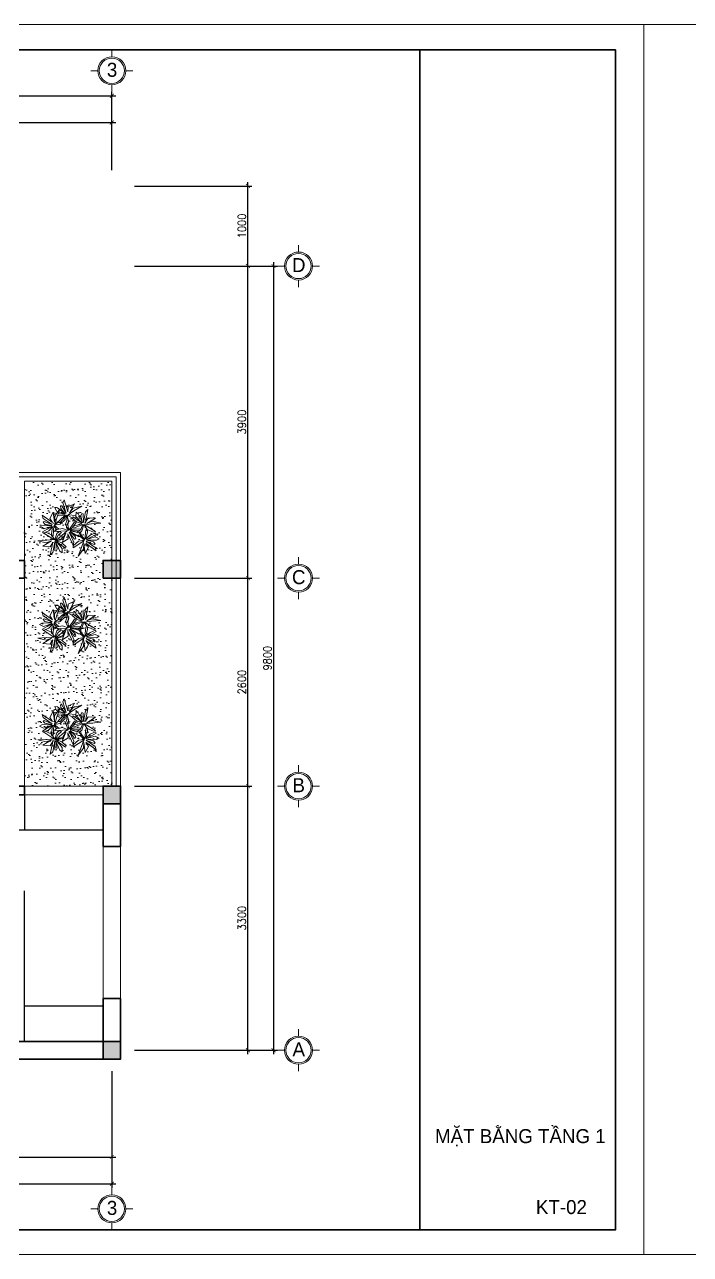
# Model space of a CAD drawing. Header units: millimetres. Extents: x -529782 to -142003, y -492574 to -273331.
# Drawn here: x -449402 to -441084, y -325617 to -310248 of the extents above; entities that cross this region are included whole.
import ezdxf
from ezdxf.enums import TextEntityAlignment as Align

# ---------------------------------------------------------------- set-up
doc = ezdxf.new("R2010")
doc.units = ezdxf.units.MM
doc.header["$LTSCALE"] = 500
doc.header["$MEASUREMENT"] = 0
doc.header["$PDMODE"] = 3
doc.linetypes.add('CENTER', pattern=[2, 1.25, -0.25, 0.25, -0.25])
doc.layers.get('0').update_dxf_attribs({"linetype": 'CONTINUOUS', "lineweight": 13})
doc.layers.get('Defpoints').update_dxf_attribs({"color": 255, "linetype": 'CONTINUOUS', "lineweight": 13})
for name, color, linetype, lineweight in [('1.cat 30', 30, 'CONTINUOUS', 35), ('1.cot', 2, 'CONTINUOUS', 35), ('2.thay 145', 145, 'CONTINUOUS', 18), ('3.manh 08', 8, 'CONTINUOUS', 9), ('4.dim 08', 8, 'CONTINUOUS', 13), ('7.tim 67', 67, 'CENTER', 9), ('9.text \xad white', 7, 'CONTINUOUS', 15), ('CA.dim 08', 251, 'CONTINUOUS', 13), ('garden1', 88, 'CONTINUOUS', 9)]:
    doc.layers.add(name, color=color, linetype=linetype, lineweight=lineweight)
doc.layers.add('NTHT', color=5, linetype='CONTINUOUS')
doc.styles.add('CA.JSC1', font='')
doc.styles.get("Standard").update_dxf_attribs({"font": 'txt.shx', "width": 0.9})
doc.styles.get('CA.JSC1').set_extended_font_data('.VnAvantH')
doc.dimstyles.new('CA 50', dxfattribs={"dimscale": 0, "dimtxt": 100, "dimasz": 50, "dimexe": 50, "dimexo": 0, "dimgap": 25, "dimtad": 1, "dimdec": 0, "dimzin": 0, "dimdsep": 46, "dimtxsty": 'Standard', "dimblk": 'ARCHTICK', "dimcen": 0.09, "dimdle": 50, "dimclrd": 256, "dimclre": 256, "dimclrt": 7, "dimadec": 0, "dimazin": 0, "dimtfac": 1, "dimtdec": 0, "dimtix": 1, "dimtmove": 2, "dimatfit": 3, "dimldrblk": 'DOT', "dimfxl": 1, "dimtolj": 1, "dimtzin": 0, "dimarcsym": 0})

# ---------------------------------------------------------------- blocks, each defined once
blk = doc.blocks.new('_ArchTick')
at = {"color": 1, "linetype": 'ByBlock', "const_width": 0.150000081}
blk.add_lwpolyline([(-0.5000002699998731, -0.5000002699998731), (0.5000002699998731, 0.5000002699998731)], dxfattribs=at)
blk = doc.blocks.new('*D1927')
at = {"layer": '7.tim 67', "linetype": 'Continuous', "lineweight": -2, "transparency": 16777216}
for p, q in [((-454011.9635896764, -323327.6603554946), (-454011.9635896764, -324450.295499949)), ((-448311.9635896764, -323327.6603554946), (-448311.9635896764, -324450.295499949)), ((-454061.9635896764, -324400.295499949), (-448261.9635896764, -324400.295499949))]:
    blk.add_line(p, q, dxfattribs=at)
at = {"layer": 'Defpoints', "color": 0, "linetype": 'Continuous', "transparency": 16777216}
for p in [(-454011.9635896764, -323327.6603554946), (-448311.9635896764, -323327.6603554946), (-448311.9635896764, -324400.295499949)]:
    blk.add_point(p, dxfattribs=at)
at = {"layer": '7.tim 67', "linetype": 'Continuous', "lineweight": -2, "transparency": 16777216, "xscale": 50, "yscale": 50, "zscale": 50, "rotation": 180}
blk.add_blockref('_ArchTick', (-454011.9635896764, -324400.295499949), dxfattribs=at)
at = {"layer": '7.tim 67', "linetype": 'Continuous', "lineweight": -2, "transparency": 16777216, "xscale": 50, "yscale": 50, "zscale": 50}
blk.add_blockref('_ArchTick', (-448311.9635896764, -324400.295499949), dxfattribs=at)
at = {"layer": '7.tim 67', "color": 7, "linetype": 'Continuous', "transparency": 16777216, "insert": (-451161.9635896764, -324325.295499949), "char_height": 100, "attachment_point": 5}
blk.add_mtext('\\A1;5700', dxfattribs=at)
blk = doc.blocks.new('_DOT')
at = {"color": 1, "linetype": 'ByBlock'}
blk.add_line((-0.5, 0), (-1, 0), dxfattribs=at)
at = {"color": 1, "linetype": 'ByBlock', "const_width": 0.5}
blk.add_lwpolyline([(-0.25, 0, 1), (0.25, 0, 1)], format="xyb", close=True, dxfattribs=at)
blk = doc.blocks.new('*D1925')
at = {"layer": 'CA.dim 08', "lineweight": -2, "transparency": 16777216}
for p, q in [((-459211.9635896764, -323327.6603554946), (-459211.9635896764, -324784.9806827737)), ((-448311.9635896764, -323327.6603554946), (-448311.9635896764, -324784.9806827737)), ((-459261.9635896764, -324734.9806827737), (-448261.9635896764, -324734.9806827737))]:
    blk.add_line(p, q, dxfattribs=at)
at = {"layer": 'Defpoints', "color": 0, "transparency": 16777216}
for p in [(-459211.9635896764, -323327.6603554946), (-448311.9635896764, -323327.6603554946), (-448311.9635896764, -324734.9806827737)]:
    blk.add_point(p, dxfattribs=at)
at = {"layer": 'CA.dim 08', "lineweight": -2, "transparency": 16777216, "xscale": 50, "yscale": 50, "zscale": 50, "rotation": 180}
blk.add_blockref('_ArchTick', (-459211.9635896764, -324734.9806827737), dxfattribs=at)
at = {"layer": 'CA.dim 08', "lineweight": -2, "transparency": 16777216, "xscale": 50, "yscale": 50, "zscale": 50}
blk.add_blockref('_ArchTick', (-448311.9635896764, -324734.9806827737), dxfattribs=at)
at = {"layer": 'CA.dim 08', "color": 7, "transparency": 16777216, "insert": (-454261.9635896763, -324659.9806827737), "char_height": 100, "attachment_point": 5}
blk.add_mtext('\\A1;10900', dxfattribs=at)
blk = doc.blocks.new('A$C41BA5761')
at = {"layer": '2.thay 145'}
blk.add_lwpolyline([(839.9994073519047, 524.9998310285737, -3898660.642287513), (839.9994073521084, 525.0001542164828, 1.154242490888426e-06), (839.9994073524431, 524.9999926225864, 1.154242490888426e-06)], format="xyb", dxfattribs=at)
at = {"layer": '3.manh 08'}
for p, q in [((524.9994049160159, 1050.000159478077), (524.9994049160159, 875.0001713204256)), ((174.9994048396911, 525.0001523148676), (-0.000583361616008915, 525.0001523148676)), ((874.9994049923262, 525.0001523148676), (1049.999393193633, 525.0001523148676)), ((524.9994049160159, 0.0001831847475841641), (524.9994049160159, 175.000171342399))]:
    blk.add_line(p, q, dxfattribs=at)
blk.add_arc((524.9994049160159, 525.0001713313977), 349.9999999890093, 359.9999968883953, 359.9999381014106, dxfattribs=at)
blk = doc.blocks.new('*D1916')
at = {"layer": '7.tim 67', "linetype": 'Continuous', "lineweight": -2, "transparency": 16777216}
for p, q in [((-448030.4723331982, -319765.1568369382), (-446561.5287372465, -319765.1568369382)), ((-446611.5287372465, -323115.1568369382), (-446611.5287372465, -319715.1568369382)), ((-448030.4723331982, -323065.1568369382), (-446561.5287372465, -323065.1568369382))]:
    blk.add_line(p, q, dxfattribs=at)
at = {"layer": 'Defpoints', "color": 0, "linetype": 'Continuous', "transparency": 16777216}
for p in [(-448030.4723331982, -319765.1568369382), (-446611.5287372465, -319765.1568369382), (-448030.4723331982, -323065.1568369382)]:
    blk.add_point(p, dxfattribs=at)
at = {"layer": '7.tim 67', "linetype": 'Continuous', "lineweight": -2, "transparency": 16777216, "xscale": 50, "yscale": 50, "zscale": 50}
for p, rotation in [((-446611.5287372465, -319765.1568369382), 90), ((-446611.5287372465, -323065.1568369382), 270)]:
    blk.add_blockref('_ArchTick', p, dxfattribs=dict(at, rotation=rotation))
at = {"layer": '7.tim 67', "color": 7, "linetype": 'Continuous', "transparency": 16777216, "insert": (-446686.5287372464, -321415.1568369383), "char_height": 100, "attachment_point": 5, "rotation": 90}
blk.add_mtext('\\A1;3300', dxfattribs=at)
blk = doc.blocks.new('*D1917')
at = {"layer": '7.tim 67', "linetype": 'Continuous', "lineweight": -2, "transparency": 16777216}
for p, q in [((-448030.4723331982, -317165.1568369383), (-446561.5287372465, -317165.1568369383)), ((-446611.5287372465, -319815.1568369382), (-446611.5287372465, -317115.1568369383)), ((-448030.4723331982, -319765.1568369382), (-446561.5287372465, -319765.1568369382))]:
    blk.add_line(p, q, dxfattribs=at)
at = {"layer": 'Defpoints', "color": 0, "linetype": 'Continuous', "transparency": 16777216}
for p in [(-448030.4723331982, -317165.1568369383), (-446611.5287372465, -317165.1568369383), (-448030.4723331982, -319765.1568369382)]:
    blk.add_point(p, dxfattribs=at)
at = {"layer": '7.tim 67', "linetype": 'Continuous', "lineweight": -2, "transparency": 16777216, "xscale": 50, "yscale": 50, "zscale": 50}
for p, rotation in [((-446611.5287372465, -317165.1568369383), 90), ((-446611.5287372465, -319765.1568369382), 270)]:
    blk.add_blockref('_ArchTick', p, dxfattribs=dict(at, rotation=rotation))
at = {"layer": '7.tim 67', "color": 7, "linetype": 'Continuous', "transparency": 16777216, "insert": (-446686.5287372464, -318465.1568369383), "char_height": 100, "attachment_point": 5, "rotation": 90}
blk.add_mtext('\\A1;2600', dxfattribs=at)
blk = doc.blocks.new('*D1918')
at = {"layer": '7.tim 67', "linetype": 'Continuous', "lineweight": -2, "transparency": 16777216}
for p, q in [((-446611.5287372465, -317215.1568369383), (-446611.5287372465, -313215.1568369382)), ((-448030.4723331982, -313265.1568369382), (-446561.5287372465, -313265.1568369382)), ((-448030.4723331982, -317165.1568369383), (-446561.5287372465, -317165.1568369383))]:
    blk.add_line(p, q, dxfattribs=at)
at = {"layer": 'Defpoints', "color": 0, "linetype": 'Continuous', "transparency": 16777216}
for p in [(-448030.4723331982, -313265.1568369382), (-446611.5287372465, -313265.1568369382), (-448030.4723331982, -317165.1568369383)]:
    blk.add_point(p, dxfattribs=at)
at = {"layer": '7.tim 67', "linetype": 'Continuous', "lineweight": -2, "transparency": 16777216, "xscale": 50, "yscale": 50, "zscale": 50}
for p, rotation in [((-446611.5287372465, -313265.1568369382), 90), ((-446611.5287372465, -317165.1568369383), 270)]:
    blk.add_blockref('_ArchTick', p, dxfattribs=dict(at, rotation=rotation))
at = {"layer": '7.tim 67', "color": 7, "linetype": 'Continuous', "transparency": 16777216, "insert": (-446686.5287372464, -315215.1568369383), "char_height": 100, "attachment_point": 5, "rotation": 90}
blk.add_mtext('\\A1;3900', dxfattribs=at)
blk = doc.blocks.new('*D1919')
at = {"layer": '7.tim 67', "linetype": 'Continuous', "lineweight": -2, "transparency": 16777216}
for p, q in [((-448030.4723331982, -312265.1568369382), (-446561.5287372465, -312265.1568369382)), ((-446611.5287372465, -313315.1568369382), (-446611.5287372465, -312215.1568369382)), ((-448030.4723331982, -313265.1568369382), (-446561.5287372465, -313265.1568369382))]:
    blk.add_line(p, q, dxfattribs=at)
at = {"layer": 'Defpoints', "color": 0, "linetype": 'Continuous', "transparency": 16777216}
for p in [(-448030.4723331982, -312265.1568369382), (-446611.5287372465, -312265.1568369382), (-448030.4723331982, -313265.1568369382)]:
    blk.add_point(p, dxfattribs=at)
at = {"layer": '7.tim 67', "linetype": 'Continuous', "lineweight": -2, "transparency": 16777216, "xscale": 50, "yscale": 50, "zscale": 50}
for p, rotation in [((-446611.5287372465, -312265.1568369382), 90), ((-446611.5287372465, -313265.1568369382), 270)]:
    blk.add_blockref('_ArchTick', p, dxfattribs=dict(at, rotation=rotation))
at = {"layer": '7.tim 67', "color": 7, "linetype": 'Continuous', "transparency": 16777216, "insert": (-446686.5287372464, -312765.1568369383), "char_height": 100, "attachment_point": 5, "rotation": 90}
blk.add_mtext('\\A1;1000', dxfattribs=at)
blk = doc.blocks.new('*D1920')
at = {"layer": 'CA.dim 08', "lineweight": -2, "transparency": 16777216}
for p, q in [((-446292.1934527561, -313215.1568369382), (-446292.1934527561, -323115.1568369382)), ((-448030.4723331982, -313265.1568369382), (-446242.1934527561, -313265.1568369382)), ((-448030.4723331982, -323065.1568369382), (-446242.1934527561, -323065.1568369382))]:
    blk.add_line(p, q, dxfattribs=at)
at = {"layer": 'Defpoints', "color": 0, "transparency": 16777216}
for p in [(-448030.4723331982, -313265.1568369382), (-448030.4723331982, -323065.1568369382), (-446292.1934527561, -323065.1568369382)]:
    blk.add_point(p, dxfattribs=at)
at = {"layer": 'CA.dim 08', "lineweight": -2, "transparency": 16777216, "xscale": 50, "yscale": 50, "zscale": 50}
for p, rotation in [((-446292.1934527561, -313265.1568369382), 90), ((-446292.1934527561, -323065.1568369382), 270)]:
    blk.add_blockref('_ArchTick', p, dxfattribs=dict(at, rotation=rotation))
at = {"layer": 'CA.dim 08', "color": 7, "transparency": 16777216, "insert": (-446367.193452756, -318165.1568369383), "char_height": 100, "attachment_point": 5, "rotation": 90}
blk.add_mtext('\\A1;9800', dxfattribs=at)
blk = doc.blocks.new('*D1922')
at = {"layer": '7.tim 67', "linetype": 'Continuous', "lineweight": -2, "transparency": 16777216}
for p, q in [((-454061.9635896764, -311471.8101339573), (-448261.9635896764, -311471.8101339573)), ((-454011.9635896764, -312067.0701102325), (-454011.9635896764, -311421.8101339573)), ((-448311.9635896764, -312067.0701102325), (-448311.9635896764, -311421.8101339573))]:
    blk.add_line(p, q, dxfattribs=at)
at = {"layer": 'Defpoints', "color": 0, "linetype": 'Continuous', "transparency": 16777216}
for p in [(-448311.9635896764, -311471.8101339573), (-454011.9635896764, -312067.0701102325), (-448311.9635896764, -312067.0701102325)]:
    blk.add_point(p, dxfattribs=at)
at = {"layer": '7.tim 67', "linetype": 'Continuous', "lineweight": -2, "transparency": 16777216, "xscale": 50, "yscale": 50, "zscale": 50, "rotation": 180}
blk.add_blockref('_ArchTick', (-454011.9635896764, -311471.8101339573), dxfattribs=at)
at = {"layer": '7.tim 67', "linetype": 'Continuous', "lineweight": -2, "transparency": 16777216, "xscale": 50, "yscale": 50, "zscale": 50}
blk.add_blockref('_ArchTick', (-448311.9635896764, -311471.8101339573), dxfattribs=at)
at = {"layer": '7.tim 67', "color": 7, "linetype": 'Continuous', "transparency": 16777216, "insert": (-451161.9635896764, -311396.8101339573), "char_height": 100, "attachment_point": 5}
blk.add_mtext('\\A1;5700', dxfattribs=at)
blk = doc.blocks.new('*D1923')
at = {"layer": 'CA.dim 08', "lineweight": -2, "transparency": 16777216}
for p, q in [((-459261.9635896764, -311137.1249511326), (-448261.9635896764, -311137.1249511326)), ((-459211.9635896764, -311803.8151987735), (-459211.9635896764, -311087.1249511326)), ((-448311.9635896764, -311803.8151987735), (-448311.9635896764, -311087.1249511326))]:
    blk.add_line(p, q, dxfattribs=at)
at = {"layer": 'Defpoints', "color": 0, "transparency": 16777216}
for p in [(-448311.9635896764, -311137.1249511326), (-459211.9635896764, -311803.8151987735), (-448311.9635896764, -311803.8151987735)]:
    blk.add_point(p, dxfattribs=at)
at = {"layer": 'CA.dim 08', "lineweight": -2, "transparency": 16777216, "xscale": 50, "yscale": 50, "zscale": 50, "rotation": 180}
blk.add_blockref('_ArchTick', (-459211.9635896764, -311137.1249511326), dxfattribs=at)
at = {"layer": 'CA.dim 08', "lineweight": -2, "transparency": 16777216, "xscale": 50, "yscale": 50, "zscale": 50}
blk.add_blockref('_ArchTick', (-448311.9635896764, -311137.1249511326), dxfattribs=at)
at = {"layer": 'CA.dim 08', "color": 7, "transparency": 16777216, "insert": (-454261.9635896764, -311212.1249511326), "char_height": 100, "attachment_point": 5}
blk.add_mtext('\\A1;10900', dxfattribs=at)
blk = doc.blocks.new('khung co loan')
at = {"layer": '1.cat 30'}
blk.add_lwpolyline([(1158.281703106128, -14553.47590842255), (1158.281703106128, -303.4759079545038), (20658.28170374641, -303.4759079545038), (20658.28170374641, -14553.47590842255)], close=True, dxfattribs=at)
blk.add_lwpolyline([(18298.08122972515, -303.4759079552605), (18298.08122972515, -14553.47590842255)], dxfattribs=at)
at = {"layer": '3.manh 08'}
blk.add_lwpolyline([(0, -14850.00000048772), (21000.00000000023, -14850.00000048772), (21000.00000000023, -4.877219907939434e-07), (0, -4.877219907939434e-07)], close=True, dxfattribs=at)
blk = doc.blocks.new('LON')
at = {"layer": 'garden1'}
for points in [[(23.24277342360438, 127.7441970680229), (19.07211953650403, 129.2784137483977), (13.46029109584197, 140.7057993440976), (21.68536592649616, 139.6467053774395), (44.87221260308434, 122.0152245208446), (31.44422030907299, 137.8841682459897), (30.72826271171652, 145.3525397363992), (34.96143613308232, 145.5530660055956), (47.49797342567035, 123.3813651075616), (37.86921471059759, 154.0726730237802), (41.09189834709105, 163.5902553942724), (52.06642477742571, 127.4265266922885), (53.01899839319231, 142.269263754788), (72.47093255032814, 151.055171650165), (57.66573878550116, 125.001292138928), (68.37716678383731, 138.0814920699777), (93.35478190221329, 144.9043365646939), (70.553270886252, 130.3718485674908), (53.46545266813337, 118.6452747906005), (76.42569240318699, 117.0629560116358)], [(19.98918023412989, 74.7878463963425), (10.57944507120555, 85.73703142153681), (8.829644571233075, 56.18617319017358), (3.566967436228879, 55.30449900277017), (3.92520145564049, 62.60611008440901), (7.355701882836001, 83.61544902733294), (-4.395831226014707, 71.53341287477815), (-19.99101625333424, 64.25944202225946), (-22.80142645724845, 68.11691405529564), (-8.58389704937872, 76.65834259716212), (5.633632358541945, 85.1997711389995), (-19.85317809413391, 76.85127972140617), (-31.34285499911493, 82.3344434631872), (-24.23409029516188, 86.60515773412772), (4.889705583773321, 87.15605663805036), (-15.48590451451309, 91.27538487495622), (-20.67966256988439, 96.68962953714072), (-17.48346886404761, 99.47249025852943), (6.10206430805556, 89.85626891186985), (-20.48672544564761, 107.9589105819177), (-23.86194541461737, 117.4234736548242), (7.176675619710295, 95.86287282164267), (-1.282104474572407, 108.0965672479651), (8.52696324975841, 127.053152129738), (13.07308159935928, 97.43337481874914), (13.36248728575447, 114.3372963859001), (28.72354708491184, 135.1812476871128), (19.85125251300633, 109.6394290159806), (13.72053981200588, 89.84244879730977), (24.82264763888816, 97.44165948942828)], [(16.26504039290012, 118.2758707034227), (11.15409132592322, 119.4866720618156), (11.34210316254757, 124.2556496827892), (19.86326816684596, 123.1584299454989)], [(39.86209046388103, 107.7359114010178), (44.63541504139721, 111.0031737742684), (44.22208205694187, 105.0241193470283), (29.24680575972889, 90.8205008002551), (11.8193532780133, 87.77596536817146), (25.80952472036006, 76.08331418407033)], [(65.4935783056062, 110.1925414091238), (50.69242575181124, 118.2034765093122), (54.70935602622922, 98.93955418880796), (50.56233008429263, 89.27470572455786), (44.40683900515432, 89.24181842054531), (49.11004201811738, 101.364788742183), (48.4552030351042, 117.3731401221885), (28.75413842697162, 95.27827471625642), (24.0791667243393, 97.85077536337485), (28.88889008817205, 103.3560834531381), (44.61056771957374, 117.7084180525999), (27.89877317473292, 115.5197995176568), (22.35045807223651, 116.8342143894988)], [(24.34672380824486, 122.5811220282776), (27.79225282385596, 122.1374617495021), (44.24240248517162, 120.0192738162004), (25.8119013866235, 126.7991176915966)], [(68.43148713920527, 84.69649789207324), (73.30256113791256, 86.63953272701474), (93.83742629153858, 92.25023403100204), (77.96446267411375, 97.91796320589492), (64.86739540644339, 109.0798302981857), (67.20805979007127, 113.2391314706474), (80.88543634591042, 103.8570467049431), (94.56281290172774, 94.47496193925326), (76.37769883609144, 114.1873043272208), (76.5901445557829, 126.9165080264502), (83.42883283370611, 122.225465643598), (96.03301335316064, 95.9645896217844), (91.31220321246656, 116.2093001313478), (94.07838594667555, 123.1833521157387), (97.93781885951466, 121.4327106357814), (98.99284148713923, 95.98401685288991), (104.4086435689678, 127.6910896255431), (111.6145685041192, 134.6942824565776), (104.9027841395655, 97.50278538206476), (112.5148001941707, 110.2805571590288), (133.8333336512733, 109.2365019693243), (108.7816442834592, 92.79231576812163), (124.2770307168976, 99.55392203283554), (149.6195016399506, 94.24434281083813), (122.7006074056044, 91.69969250069698), (102.1463150208801, 89.048819330681), (134.2406785930871, 69.72376774226723), (128.6306042002834, 67.61497630939994), (109.4882305737265, 75.33321522387268), (99.47664153097867, 89.91928326289053), (94.27328516883426, 70.94141418945219), (86.24905367579049, 64.28773384659144)], [(79.35159543319605, 110.9636529529962), (71.55061607970856, 110.2603269431274)], [(86.23095948502305, 116.3872201127233), (90.84019742417149, 116.0695716982591), (87.92287120217952, 112.8621132027183)], [(85.32901895615214, 71.14120106236078), (76.09531530251843, 71.1316823198722), (59.5093618581086, 71.11458436808607), (85.66216129610257, 65.17270776590158), (92.698366698678, 54.56282682724122), (84.405389976484, 54.55427785136271), (59.14173493456474, 69.05416439996043), (74.50083997212641, 55.04587241112313), (76.17225907983084, 47.73180882331508), (72.00012229390995, 46.98800600033428), (56.71368804285885, 67.3613713553641), (70.21328452587477, 38.16496282971639), (68.2426332960531, 28.31170967503567), (52.70399078182527, 62.76176182033669), (53.67007895524875, 47.91989827017824), (35.51102411733882, 36.70300710576703), (46.8390609512935, 64.4460058890545), (37.90059912035213, 50.09573689865647), (14.00913106402732, 40.11424311697192), (34.75012334257917, 57.46109733612684), (50.18617515182996, 71.28984885397949), (12.79083462741983, 69.03279345740157), (16.21916859039629, 73.94873306631052), (36.36597260986309, 78.4329239409999), (52.87925526771869, 72.08494852660806), (46.90837430640386, 89.25518352024665)], [(54.18532671686989, 101.4526323900936), (55.38424893104093, 101.6147850779234), (52.28079401785362, 88.98723204489215), (54.99097208550666, 73.19637827311817), (71.68379521436873, 97.64355970552424), (76.65103167292546, 95.69428241260175), (72.59003756219317, 89.61561620753491), (58.84677879756055, 73.3588177979982), (75.137776104988, 77.6805691478221), (90.58973054352828, 76.0751703713031)], [(83.20225150570332, 65.7315955615195), (80.68333115295536, 67.00427235224925), (90.39442502491147, 75.65188380339532), (97.10683630068525, 90.19972429142217), (69.5014099183536, 79.51068980504351), (67.07767875578429, 83.09508804083453)], [(110.7220090767005, 74.83575354857021), (110.1650619223801, 68.24487895003404), (105.9956514712831, 47.36961434116529), (118.1660315771151, 59.02963046808145), (134.0080810378786, 65.74899925403588), (136.6806810929338, 61.79479833022924), (122.1707240320611, 53.76016765474924), (107.660766971203, 45.72553697924013), (133.4261873898649, 53.16985875151295), (144.7153117684284, 47.2848412693711), (137.4603332380066, 43.26752593161655), (108.335228426331, 43.74422888974368), (128.5528620904443, 38.90877223869029), (133.5524162177535, 33.3147015805589), (130.2600538663173, 30.64630915313319), (107.0283817919844, 41.08845934510464), (132.9621073145099, 22.05923822276236), (136.0013914903029, 12.48151324765058), (105.7425732956472, 35.1234969386278), (113.7645810883332, 22.59905559483741), (103.2929775031807, 4.000253527090535), (99.79444139954285, 33.76195114552684), (98.90897804468113, 16.87875610882475), (82.82226566342433, -3.410407224408118), (92.58995440026774, 21.8025729393994), (99.41513439599657, 41.37099091392884), (67.7731117503572, 21.31386761835893), (68.39708167437493, 27.27462239724991), (83.86403175922896, 40.94119237923587), (101.388027230314, 43.36912951379782), (88.92091928783339, 54.55893277229916)], [(90.09856202806259, 67.47974021821574), (92.69155798246356, 57.8748789470701), (102.6990814922538, 45.36306048609549), (105.4901156398555, 74.83381128052133), (109.4717382651725, 75.35724317126733)], [(39.53948885821592, 46.5689436349785), (19.26317336094507, 41.7905992307642), (34.92634690443811, 35.56652319121349), (47.62156132869131, 23.94963984316564), (45.13564591926843, 19.87548709967814), (31.79770654860476, 29.73416436105617), (18.459767177912, 39.59284162241966), (35.93826863637514, 19.25133718526922), (35.27696865789767, 6.537547728992649), (28.6079989725622, 11.46688635967439), (16.93793918812298, 38.15599800895143), (20.94173719542596, 17.7573717435298), (17.93128588803665, 10.88522863341495), (14.13600342963036, 12.77091128456232), (13.97926758488757, 38.24098238526494), (7.448458712249703, 6.744666545637301), (0, 0), (8.019432190259977, 36.93161533625971), (-0.03854679626238067, 24.4302868207451), (-21.30698858902178, 26.22564297146164), (4.309134108152648, 41.77596959064249), (-11.4151066555205, 35.56512645898329), (-36.55452776699531, 41.76528534237877), (-9.562628676518216, 43.35886480056797), (11.07237568582059, 45.28309424797771), (-18.86887086908246, 64.78283772440045)], [(-13.67129498601571, 67.20711261508404), (4.218807607729104, 59.24912892497377), (13.70968481581804, 44.31900682834384), (19.57919371005119, 63.10153321168036), (27.90675546560669, 69.52483728411607), (33.29956277411839, 66.5568781648617), (23.28949179214396, 58.25717895731214), (16.0681236607852, 43.95515216696367), (20.39951144152292, 45.45887635942199)], [(23.35560674373119, 66.01439653597481), (22.24939765490853, 69.60368010867387)], [(28.31885316714761, 69.970011772617), (28.53195879523264, 69.18075342994416)], [(39.04420320915233, 51.93173805894912), (42.17271423525381, 53.01786055695266)]]:
    blk.add_lwpolyline(points, dxfattribs=at)

msp = doc.modelspace()

# ---------------------------------------------------------------- hatches: boundary and pattern name
at = {"layer": '1.cot'}
for points in [[(-448201.9635896762, -316945.1568369383), (-448421.9635896762, -316945.1568369383), (-448421.9635896762, -317165.1568369383), (-448201.9635896762, -317165.1568369383)], [(-448201.9635896764, -319765.1568369382), (-448421.9635896764, -319765.1568369382), (-448421.9635896764, -319985.1568369382), (-448201.9635896764, -319985.1568369382)], [(-448201.9635896764, -322955.1568369382), (-448421.9635896764, -322955.1568369382), (-448421.9635896764, -323175.1568369382), (-448201.9635896764, -323175.1568369382)]]:
    msp.add_hatch(color=256, dxfattribs=at).paths.add_polyline_path(points)
at = {"layer": 'CA.dim 08'}
h = msp.add_hatch(dxfattribs=at)
h.set_pattern_fill('AR-SAND', color=256, scale=75, style=0)
h.set_pattern_definition([(37.50000000000001, (-145523.5924993914, 0), (-4.724501858220612, 144.5117826759869), [0, -114, 0, -127.5, 0, -121.875]), (7.499999999999999, (-145523.5924993914, 0), (132.7332528950795, 211.6609548922305), [0, -61.49999999999999, 0, -102.75, 0, -39.375]), (327.5, (-145615.8424993914, 0), (233.5606396313621, 0.4244290152723373), [0, -37.5, 0, -135, 0, -176.25]), (317.5, (-145615.8424993914, 0), (225.459495342922, 65.82566737006869), [0, -18.75, 0, -88.5, 0, -101.25])])
h.paths.add_polyline_path([(-448311.9635896764, -317165.1568369383), (-448421.9635896762, -317165.1568369383), (-448421.9635896762, -316945.1568369383), (-448311.9635896764, -316945.1568369383), (-448311.9635896764, -315955.1568369382), (-449401.9635896764, -315955.1568369382), (-449401.9635896764, -316945.1568369382), (-449401.9635896763, -317165.1568369382), (-449401.9635896762, -319765.1568369382), (-448421.9635896764, -319765.1568369382), (-448311.9635896764, -319765.1568369382)])

# ---------------------------------------------------------------- linework, layer by layer
at = {"layer": '1.cat 30'}
for p, q in [((-449401.9635896764, -319875.1568369382), (-449401.9635896764, -319765.1568369382)), ((-448201.9635896763, -320520.1568369382), (-448421.9635896764, -320520.1568369382)), ((-448201.9635896763, -322420.1568369382), (-448421.9635896764, -322420.1568369382))]:
    msp.add_line(p, q, dxfattribs=at)
for points in [[(-457156.9635896764, -313155.1568369382), (-458211.9635896763, -313155.1568369382), (-458211.9635896763, -313155.1568369382), (-459321.9635896764, -313155.1568369382), (-459321.9635896764, -323175.1568369382), (-448201.9635896764, -323175.1568369382), (-448201.9635896764, -322420.1568369382)], [(-449401.9635896764, -316945.1568369382), (-450401.9635896764, -316945.1568369382)], [(-449401.9635896764, -316945.1568369382), (-449401.9635896763, -317165.1568369382), (-450401.9635896764, -317165.1568369382)], [(-449401.9635896764, -319765.1568369382), (-452991.9635896764, -319765.1568369382)], [(-448421.9635896764, -320520.1568369382), (-448421.9635896764, -319765.1568369382)], [(-448201.9635896763, -320520.1568369382), (-448201.9635896763, -319765.1568369382), (-448421.9635896764, -319765.1568369382)], [(-449401.9635896764, -319875.1568369382), (-452991.9635896764, -319875.1568369382)], [(-452201.9635896763, -322955.1568369382), (-448421.9635896764, -322955.1568369382), (-448421.9635896764, -322420.1568369382)]]:
    msp.add_lwpolyline(points, dxfattribs=at)
at = {"layer": '1.cot'}
for points in [[(-448421.9635896762, -317165.1568369383), (-448201.9635896762, -317165.1568369383), (-448201.9635896762, -316945.1568369383), (-448421.9635896762, -316945.1568369383)], [(-448421.9635896764, -319985.1568369382), (-448201.9635896764, -319985.1568369382), (-448201.9635896764, -319765.1568369382), (-448421.9635896764, -319765.1568369382)], [(-448421.9635896764, -323175.1568369382), (-448201.9635896764, -323175.1568369382), (-448201.9635896764, -322955.1568369382), (-448421.9635896764, -322955.1568369382)]]:
    msp.add_lwpolyline(points, close=True, dxfattribs=at)
at = {"layer": '4.dim 08'}
for p, q in [((-453901.9635896764, -315845.1568369382), (-448201.9635896764, -315845.1568369382)), ((-448201.9635896763, -319765.1568369382), (-448201.9635896764, -315845.1568369382)), ((-448201.9635896764, -320520.1568369382), (-448201.9635896764, -319765.1568369383)), ((-448201.9635896764, -323175.1568369382), (-448201.9635896764, -322420.1568369382))]:
    msp.add_line(p, q, dxfattribs=at)
for points in [[(-453901.9635896764, -315845.1568369382), (-448201.9635896764, -315845.1568369382)], [(-453901.9635896764, -315900.1568369382), (-448256.9635896764, -315900.1568369382), (-448256.9635896763, -319765.1568369382)], [(-449401.9635896764, -315955.1568369382), (-448311.9635896764, -315955.1568369382), (-448311.9635896763, -319765.1568369382)]]:
    msp.add_lwpolyline(points, dxfattribs=at)
at = {"layer": 'CA.dim 08'}
for p, q in [((-449401.9635896764, -316945.1568369382), (-449401.9635896764, -315955.1568369382)), ((-449401.9635896764, -317165.1568369382), (-449401.9635896764, -319765.1568369382)), ((-448421.9635896764, -319765.1568369382), (-449401.9635896764, -319765.1568369382)), ((-449401.9635896764, -319875.1568369382), (-448421.9635896764, -319875.1568369382)), ((-448421.9635896764, -320520.1568369382), (-448421.9635896764, -322420.1568369382)), ((-448201.9635896764, -322420.1568369382), (-448201.9635896763, -320520.1568369382))]:
    msp.add_line(p, q, dxfattribs=at)
at = {"layer": 'NTHT'}
for p, q in [((-449401.9635896764, -319875.1568369382), (-449401.9635896764, -320315.1568369382)), ((-449401.9635896764, -322955.1568369382), (-449401.9635896764, -321071.8235035838)), ((-449401.9635896764, -322511.6496348941), (-448421.9635896764, -322511.6496348941)), ((-451151.9635896987, -322955.1568369382), (-449401.9635896764, -322955.1568369382))]:
    msp.add_line(p, q, dxfattribs=at)
msp.add_lwpolyline([(-448421.9635896764, -320315.1568369382), (-451151.9635896986, -320315.1568369382), (-451151.9635896987, -319875.1568369382)], dxfattribs=at)

# ---------------------------------------------------------------- block references
at = {"layer": '2.thay 145'}
for name, p, xscale, yscale, zscale in [('khung co loan', (-463399.6339418958, -310248.0464436034), 1.034937242569868, 1.034937242628075, 1.034937242583367), ('khung co loan', (-441665.9518479283, -310248.0464436034), 1.034937242569868, 1.034937242628075, 1.034937242583367), ('A$C41BA5761', (-448574.4632921344, -311087.1250427249), 0.5, 0.5, 0.5), ('A$C41BA5761', (-446242.1931610753, -313527.6569130957), 0.5, 0.5, 0.5), ('A$C41BA5761', (-446242.1931610753, -317427.6569130957), 0.5, 0.5, 0.5), ('A$C41BA5761', (-446242.1931610753, -320027.6569130957), 0.5, 0.5, 0.5), ('A$C41BA5761', (-446242.1931610753, -323327.6569130957), 0.5, 0.5, 0.5), ('A$C41BA5761', (-448574.4632921343, -325309.9807625127), 0.5, 0.5, 0.5)]:
    msp.add_blockref(name, p, dxfattribs=dict(at, xscale=xscale, yscale=yscale, zscale=zscale))
at = {"layer": 'garden1', "xscale": 4.21875, "yscale": 4.21875, "zscale": 4.21875}
for p in [(-449082.7280061781, -316875.6760213036), (-449082.7280061781, -318092.2578239404), (-449082.7280061781, -319363.4292812526)]:
    msp.add_blockref('LON', p, dxfattribs=at)

# ---------------------------------------------------------------- texts
at = {"layer": '9.text \xad white', "style": 'CA.JSC1'}
for s, p in [('3', (-448309.2132731538, -310812.875020845)), ('d', (-445976.9431420947, -313253.4068912157)), ('c', (-445976.9431420947, -317153.4068912158)), ('b', (-445976.9431420947, -319753.4068912157)), ('a', (-445976.9431420947, -323053.4068912157)), ('3', (-448309.2132731538, -325035.7307406327))]:
    msp.add_text(s, height=174.9999882000658, dxfattribs=at).set_placement(p, align=Align.MIDDLE)
msp.add_text('mÆt b»ng tÇng 1', height=175.0000000057414, dxfattribs=at).set_placement((-444274.2322735923, -324226.3136951034))
msp.add_text('kt-02', height=175.0000000057414, dxfattribs=at).set_placement((-442694.86581978, -325112.7481155418), align=Align.CENTER)

# ---------------------------------------------------------------- dimensions: what is measured, and where the dimension line sits
at = {"layer": '7.tim 67', "color": 9, "linetype": 'Continuous'}
for base, p1, p2, picture, middle in [((-448311.9635896764, -311471.8101339573), (-454011.9635896764, -312067.0701102325), (-448311.9635896764, -312067.0701102325), '*D1922', (-451161.9635896764, -311396.8101339573)), ((-448311.9635896764, -324400.295499949), (-454011.9635896764, -323327.6603554946), (-448311.9635896764, -323327.6603554946), '*D1927', (-451161.9635896764, -324325.295499949))]:
    dim = msp.add_linear_dim(base=base, p1=p1, p2=p2, dimstyle='CA 50', override={"dimscale": 1}, dxfattribs=at)
    dim.commit()
    dim.dimension.update_dxf_attribs({"geometry": picture, "text_midpoint": middle})
for base, p1, p2, picture, middle in [((-446611.5287372465, -312265.1568369382), (-448030.4723331982, -313265.1568369382), (-448030.4723331982, -312265.1568369382), '*D1919', (-446686.5287372464, -312765.1568369383)), ((-446611.5287372465, -313265.1568369382), (-448030.4723331982, -317165.1568369383), (-448030.4723331982, -313265.1568369382), '*D1918', (-446686.5287372464, -315215.1568369383)), ((-446611.5287372465, -317165.1568369383), (-448030.4723331982, -319765.1568369382), (-448030.4723331982, -317165.1568369383), '*D1917', (-446686.5287372464, -318465.1568369383)), ((-446611.5287372465, -319765.1568369382), (-448030.4723331982, -323065.1568369382), (-448030.4723331982, -319765.1568369382), '*D1916', (-446686.5287372464, -321415.1568369383))]:
    dim = msp.add_linear_dim(base=base, p1=p1, p2=p2, angle=90, dimstyle='CA 50', override={"dimscale": 1}, dxfattribs=at)
    dim.commit()
    dim.dimension.update_dxf_attribs({"geometry": picture, "text_midpoint": middle})
at = {"layer": 'CA.dim 08'}
for base, p1, p2, picture, middle in [((-448311.9635896764, -311137.1249511326), (-459211.9635896764, -311803.8151987735), (-448311.9635896764, -311803.8151987735), '*D1923', (-454261.9635896764, -311212.1249511326)), ((-448311.9635896764, -324734.9806827737), (-459211.9635896764, -323327.6603554946), (-448311.9635896764, -323327.6603554946), '*D1925', (-454261.9635896763, -324659.9806827737))]:
    dim = msp.add_linear_dim(base=base, p1=p1, p2=p2, dimstyle='CA 50', override={"dimscale": 1, "dimfxl": 0}, dxfattribs=at)
    dim.commit()
    dim.dimension.update_dxf_attribs({"geometry": picture, "text_midpoint": middle, "dimtype": 160})
dim = msp.add_linear_dim(base=(-446292.1934527561, -323065.1568369382), p1=(-448030.4723331982, -313265.1568369382), p2=(-448030.4723331982, -323065.1568369382), angle=90, dimstyle='CA 50', override={"dimscale": 1, "dimfxl": 0}, dxfattribs=at)
dim.commit()
dim.dimension.update_dxf_attribs({"geometry": '*D1920', "text_midpoint": (-446367.193452756, -318165.1568369383)})

doc.saveas('drawing.dxf')
